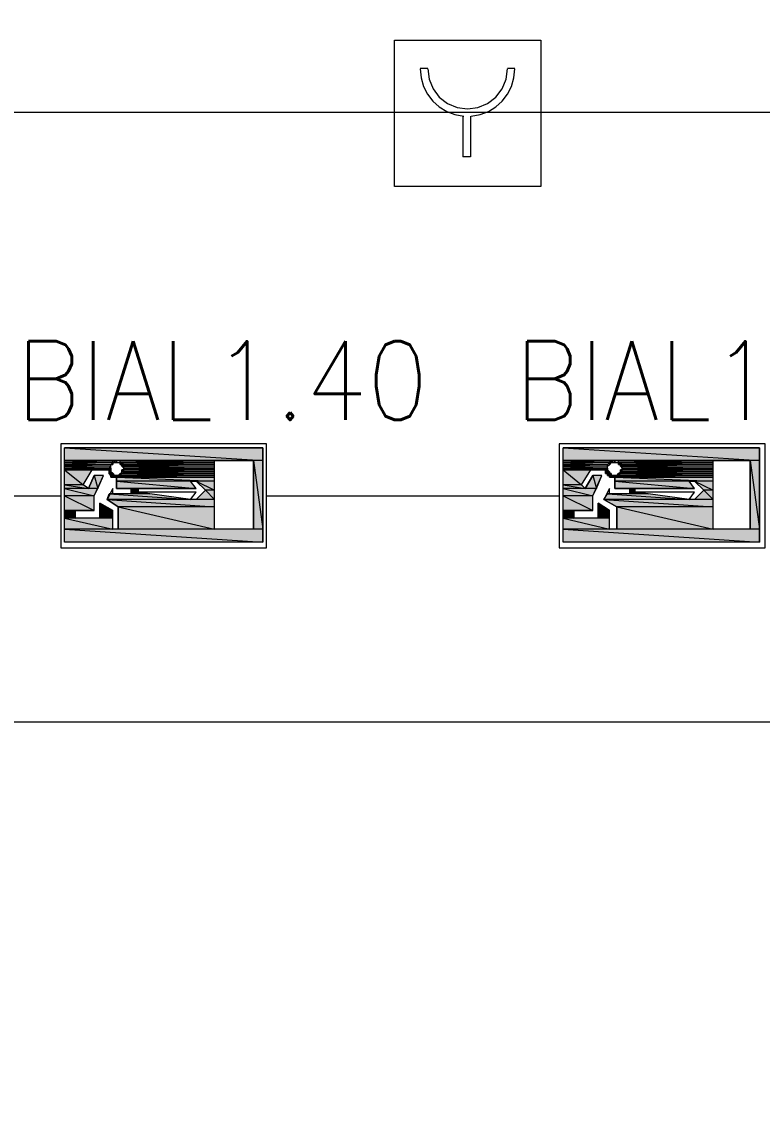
# Model space of a CAD drawing. Header units: millimetres. Extents: x 0 to 420, y 0 to 297.
# Drawn here: x 144.69 to 161.61, y 185.07 to 209.93 of the extents above; entities that cross this region are included whole.
import ezdxf

# ---------------------------------------------------------------- set-up
doc = ezdxf.new("R2010")
doc.units = ezdxf.units.MM
doc.styles.get("Standard").update_dxf_attribs({"font": 'STANDARD'})

msp = doc.modelspace()

# ---------------------------------------------------------------- hatches: boundary and pattern name
h = msp.add_hatch(color=82)
h.paths.add_polyline_path([(150.198668, 200.194333), (145.669001, 200.194333), (150.198668, 199.897999)], flags=0)
h.paths.add_polyline_path([(145.669001, 200.194333), (150.198668, 199.897999), (145.669001, 199.897999)], flags=0)
h = msp.add_hatch(color=82)
h.paths.add_polyline_path([(161.544001, 200.194333), (157.056668, 200.194333), (161.544001, 199.897999)], flags=0)
h.paths.add_polyline_path([(157.056668, 200.194333), (161.544001, 199.897999), (157.056668, 199.897999)], flags=0)
h = msp.add_hatch(color=82)
h.paths.add_polyline_path([(145.669001, 199.897999), (149.098001, 199.897999)], flags=0)
h.paths.add_polyline_path([(149.098001, 199.897999), (145.669001, 199.897999)], flags=0)
h = msp.add_hatch(color=82)
h.paths.add_polyline_path([(146.769668, 199.897999), (145.669001, 199.897999), (146.769668, 199.855666)], flags=0)
h.paths.add_polyline_path([(145.669001, 199.897999), (146.769668, 199.855666), (145.669001, 199.855666)], flags=0)
for points in [[(146.812001, 199.897999), (146.812001, 199.855666)], [(146.854334, 199.897999), (146.854334, 199.855666)], [(158.157334, 199.897999), (158.199668, 199.855666), (158.157334, 199.855666)], [(158.242001, 199.897999), (158.242001, 199.855666)], [(146.727334, 199.728666), (146.685001, 199.728666)], [(146.685001, 199.728666), (146.727334, 199.728666), (146.727334, 199.686333)], [(146.727334, 199.686333), (146.727334, 199.643999)], [(146.727334, 199.643999), (146.769668, 199.601666), (146.727334, 199.601666)], [(146.812001, 199.855666), (146.854334, 199.855666), (146.769668, 199.855666)], [(146.769668, 199.855666), (146.769668, 199.813333)], [(146.939001, 199.813333), (146.981334, 199.813333)], [(146.981334, 199.643999), (146.981334, 199.601666)], [(158.072668, 199.728666), (158.072668, 199.686333)], [(158.072668, 199.686333), (158.115001, 199.643999), (158.072668, 199.643999)], [(158.072668, 199.643999), (158.115001, 199.643999)], [(158.115001, 199.855666), (158.157334, 199.855666), (158.115001, 199.813333)], [(158.115001, 199.643999), (158.115001, 199.601666)], [(158.157334, 199.855666), (158.242001, 199.855666)], [(158.326668, 199.813333), (158.369001, 199.813333)], [(158.369001, 199.643999), (158.369001, 199.601666), (158.326668, 199.601666)], [(146.769668, 199.601666), (146.812001, 199.559333), (146.769668, 199.559333)], [(146.854334, 199.559333), (146.896668, 199.559333)], [(146.981334, 199.601666), (146.939001, 199.601666)], [(158.157334, 199.601666), (158.157334, 199.559333)], [(158.242001, 199.559333), (158.284334, 199.559333)], [(146.473334, 198.924333), (146.600334, 198.839666), (146.473334, 198.839666)], [(157.861001, 198.924333), (157.988001, 198.839666), (157.861001, 198.839666)]]:
    msp.add_hatch(color=82).paths.add_polyline_path(points, flags=0)
h = msp.add_hatch(color=82)
h.paths.add_polyline_path([(149.098001, 199.897999), (146.939001, 199.897999), (149.098001, 199.855666)], flags=0)
h.paths.add_polyline_path([(146.939001, 199.897999), (149.098001, 199.855666), (146.939001, 199.855666)], flags=0)
h = msp.add_hatch(color=82)
h.paths.add_polyline_path([(150.198668, 199.897999), (149.987001, 199.897999), (150.198668, 198.331666)], flags=0)
h.paths.add_polyline_path([(149.987001, 199.897999), (150.198668, 198.331666), (149.987001, 198.331666)], flags=0)
h = msp.add_hatch(color=82)
h.paths.add_polyline_path([(157.056668, 199.897999), (160.485668, 199.897999)], flags=0)
h.paths.add_polyline_path([(160.485668, 199.897999), (157.056668, 199.897999)], flags=0)
h = msp.add_hatch(color=82)
h.paths.add_polyline_path([(158.157334, 199.897999), (157.056668, 199.897999), (158.115001, 199.855666)], flags=0)
h.paths.add_polyline_path([(157.056668, 199.897999), (158.115001, 199.855666), (157.056668, 199.855666)], flags=0)
h = msp.add_hatch(color=82)
h.paths.add_polyline_path([(160.485668, 199.897999), (158.326668, 199.897999), (160.485668, 199.855666)], flags=0)
h.paths.add_polyline_path([(158.326668, 199.897999), (160.485668, 199.855666), (158.326668, 199.855666)], flags=0)
h = msp.add_hatch(color=82)
h.paths.add_polyline_path([(161.544001, 199.897999), (161.332334, 199.897999), (161.544001, 198.331666)], flags=0)
h.paths.add_polyline_path([(161.332334, 199.897999), (161.544001, 198.331666), (161.332334, 198.331666)], flags=0)
h = msp.add_hatch(color=82)
h.paths.add_polyline_path([(146.769668, 199.855666), (145.669001, 199.855666), (146.727334, 199.813333)], flags=0)
h.paths.add_polyline_path([(145.669001, 199.855666), (146.727334, 199.813333), (145.669001, 199.813333)], flags=0)
h = msp.add_hatch(color=82)
h.paths.add_polyline_path([(146.727334, 199.813333), (145.669001, 199.813333), (146.727334, 199.770999)], flags=0)
h.paths.add_polyline_path([(145.669001, 199.813333), (146.727334, 199.770999), (145.669001, 199.770999)], flags=0)
h = msp.add_hatch(color=82)
h.paths.add_polyline_path([(146.727334, 199.770999), (145.669001, 199.770999), (146.685001, 199.728666)], flags=0)
h.paths.add_polyline_path([(145.669001, 199.770999), (146.685001, 199.728666), (145.669001, 199.728666)], flags=0)
h = msp.add_hatch(color=82)
h.paths.add_polyline_path([(145.669001, 199.728666), (146.685001, 199.728666)], flags=0)
h.paths.add_polyline_path([(146.685001, 199.728666), (145.669001, 199.728666)], flags=0)
h = msp.add_hatch(color=82)
h.paths.add_polyline_path([(146.685001, 199.728666), (145.669001, 199.728666), (146.685001, 199.686333)], flags=0)
h.paths.add_polyline_path([(145.669001, 199.728666), (146.685001, 199.686333), (145.669001, 199.686333)], flags=0)
h = msp.add_hatch(color=82)
h.paths.add_polyline_path([(145.669001, 199.686333), (146.685001, 199.686333)], flags=0)
h.paths.add_polyline_path([(146.685001, 199.686333), (145.669001, 199.686333)], flags=0)
h = msp.add_hatch(color=82)
h.paths.add_polyline_path([(146.304001, 199.686333), (145.669001, 199.686333), (146.092334, 199.347666)], flags=0)
h.paths.add_polyline_path([(145.669001, 199.686333), (146.092334, 199.347666), (145.669001, 199.347666)], flags=0)
h = msp.add_hatch(color=82)
h.paths.add_polyline_path([(146.727334, 199.643999), (146.685001, 199.686333)], flags=0)
h.paths.add_polyline_path([(146.685001, 199.686333), (146.727334, 199.643999), (146.685001, 199.643999)], flags=0)
h = msp.add_hatch(color=82)
h.paths.add_polyline_path([(146.727334, 199.643999), (146.685001, 199.643999), (146.727334, 199.601666)], flags=0)
h.paths.add_polyline_path([(146.685001, 199.643999), (146.727334, 199.601666), (146.685001, 199.601666)], flags=0)
h = msp.add_hatch(color=82)
h.paths.add_polyline_path([(146.981334, 199.855666), (146.939001, 199.855666), (146.981334, 199.813333)], flags=0)
h.paths.add_polyline_path([(146.939001, 199.855666), (146.981334, 199.813333), (146.939001, 199.813333)], flags=0)
h = msp.add_hatch(color=82)
h.paths.add_polyline_path([(146.981334, 199.855666), (149.098001, 199.855666)], flags=0)
h.paths.add_polyline_path([(149.098001, 199.855666), (146.981334, 199.855666)], flags=0)
h = msp.add_hatch(color=82)
h.paths.add_polyline_path([(149.098001, 199.855666), (146.981334, 199.855666), (149.098001, 199.813333)], flags=0)
h.paths.add_polyline_path([(146.981334, 199.855666), (149.098001, 199.813333), (147.023668, 199.813333)], flags=0)
h = msp.add_hatch(color=82)
h.paths.add_polyline_path([(146.981334, 199.813333), (147.023668, 199.770999), (146.981334, 199.770999)], flags=0)
h.paths.add_polyline_path([(147.023668, 199.770999), (146.981334, 199.770999), (147.023668, 199.728666)], flags=0)
h = msp.add_hatch(color=82)
h.paths.add_polyline_path([(147.023668, 199.686333), (146.981334, 199.686333), (147.023668, 199.643999)], flags=0)
h.paths.add_polyline_path([(146.981334, 199.686333), (147.023668, 199.643999), (146.981334, 199.643999)], flags=0)
h = msp.add_hatch(color=82)
h.paths.add_polyline_path([(149.098001, 199.813333), (147.023668, 199.813333), (149.098001, 199.770999)], flags=0)
h.paths.add_polyline_path([(147.023668, 199.813333), (149.098001, 199.770999), (147.023668, 199.770999)], flags=0)
h = msp.add_hatch(color=82)
h.paths.add_polyline_path([(149.098001, 199.770999), (147.023668, 199.770999), (149.098001, 199.728666)], flags=0)
h.paths.add_polyline_path([(147.023668, 199.770999), (149.098001, 199.728666), (147.023668, 199.728666)], flags=0)
h = msp.add_hatch(color=82)
h.paths.add_polyline_path([(147.023668, 199.728666), (149.098001, 199.728666)], flags=0)
h.paths.add_polyline_path([(149.098001, 199.728666), (147.023668, 199.728666)], flags=0)
h = msp.add_hatch(color=82)
h.paths.add_polyline_path([(149.098001, 199.728666), (147.023668, 199.728666), (149.098001, 199.686333)], flags=0)
h.paths.add_polyline_path([(147.023668, 199.728666), (149.098001, 199.686333), (147.023668, 199.686333)], flags=0)
h = msp.add_hatch(color=82)
h.paths.add_polyline_path([(147.023668, 199.686333), (149.098001, 199.686333)], flags=0)
h.paths.add_polyline_path([(149.098001, 199.686333), (147.023668, 199.686333)], flags=0)
h = msp.add_hatch(color=82)
h.paths.add_polyline_path([(149.098001, 199.686333), (147.023668, 199.686333), (149.098001, 199.643999)], flags=0)
h.paths.add_polyline_path([(147.023668, 199.686333), (149.098001, 199.643999), (147.023668, 199.643999)], flags=0)
h = msp.add_hatch(color=82)
h.paths.add_polyline_path([(149.098001, 199.643999), (147.023668, 199.643999), (149.098001, 199.601666)], flags=0)
h.paths.add_polyline_path([(147.023668, 199.643999), (149.098001, 199.601666), (147.023668, 199.601666)], flags=0)
h = msp.add_hatch(color=82)
h.paths.add_polyline_path([(158.115001, 199.855666), (157.056668, 199.855666), (158.072668, 199.813333)], flags=0)
h.paths.add_polyline_path([(157.056668, 199.855666), (158.072668, 199.813333), (157.056668, 199.813333)], flags=0)
h = msp.add_hatch(color=82)
h.paths.add_polyline_path([(158.072668, 199.813333), (157.056668, 199.813333), (158.072668, 199.770999)], flags=0)
h.paths.add_polyline_path([(157.056668, 199.813333), (158.072668, 199.770999), (157.056668, 199.770999)], flags=0)
h = msp.add_hatch(color=82)
h.paths.add_polyline_path([(158.072668, 199.770999), (157.056668, 199.770999), (158.072668, 199.728666)], flags=0)
h.paths.add_polyline_path([(157.056668, 199.770999), (158.072668, 199.728666), (157.056668, 199.728666)], flags=0)
h = msp.add_hatch(color=82)
h.paths.add_polyline_path([(157.056668, 199.728666), (158.072668, 199.728666)], flags=0)
h.paths.add_polyline_path([(158.072668, 199.728666), (157.056668, 199.728666)], flags=0)
h = msp.add_hatch(color=82)
h.paths.add_polyline_path([(158.072668, 199.728666), (157.056668, 199.728666), (158.072668, 199.686333)], flags=0)
h.paths.add_polyline_path([(157.056668, 199.728666), (158.072668, 199.686333), (157.056668, 199.686333)], flags=0)
h = msp.add_hatch(color=82)
h.paths.add_polyline_path([(157.056668, 199.686333), (158.072668, 199.686333)], flags=0)
h.paths.add_polyline_path([(158.072668, 199.686333), (157.056668, 199.686333)], flags=0)
h = msp.add_hatch(color=82)
h.paths.add_polyline_path([(157.691668, 199.686333), (157.056668, 199.686333), (157.480001, 199.347666)], flags=0)
h.paths.add_polyline_path([(157.056668, 199.686333), (157.480001, 199.347666), (157.056668, 199.347666)], flags=0)
h = msp.add_hatch(color=82)
h.paths.add_polyline_path([(158.072668, 199.686333), (158.030334, 199.686333), (158.072668, 199.643999)], flags=0)
h.paths.add_polyline_path([(158.030334, 199.686333), (158.072668, 199.643999), (158.030334, 199.643999)], flags=0)
h = msp.add_hatch(color=82)
h.paths.add_polyline_path([(158.072668, 199.643999), (158.030334, 199.643999), (158.072668, 199.601666)], flags=0)
h.paths.add_polyline_path([(158.030334, 199.643999), (158.072668, 199.601666), (158.030334, 199.601666)], flags=0)
h = msp.add_hatch(color=82)
h.paths.add_polyline_path([(158.369001, 199.855666), (158.326668, 199.855666), (158.369001, 199.813333)], flags=0)
h.paths.add_polyline_path([(158.326668, 199.855666), (158.369001, 199.813333), (158.326668, 199.813333)], flags=0)
h = msp.add_hatch(color=82)
h.paths.add_polyline_path([(158.369001, 199.855666), (160.485668, 199.855666)], flags=0)
h.paths.add_polyline_path([(160.485668, 199.855666), (158.369001, 199.855666)], flags=0)
h = msp.add_hatch(color=82)
h.paths.add_polyline_path([(160.485668, 199.855666), (158.369001, 199.855666), (160.485668, 199.813333)], flags=0)
h.paths.add_polyline_path([(158.369001, 199.855666), (160.485668, 199.813333), (158.411334, 199.813333)], flags=0)
h = msp.add_hatch(color=82)
h.paths.add_polyline_path([(158.369001, 199.813333), (158.411334, 199.770999), (158.369001, 199.770999)], flags=0)
h.paths.add_polyline_path([(158.411334, 199.770999), (158.369001, 199.770999), (158.411334, 199.728666)], flags=0)
h = msp.add_hatch(color=82)
h.paths.add_polyline_path([(158.411334, 199.686333), (158.369001, 199.686333), (158.411334, 199.643999)], flags=0)
h.paths.add_polyline_path([(158.369001, 199.686333), (158.411334, 199.643999), (158.369001, 199.643999)], flags=0)
h = msp.add_hatch(color=82)
h.paths.add_polyline_path([(160.485668, 199.813333), (158.411334, 199.813333), (160.485668, 199.770999)], flags=0)
h.paths.add_polyline_path([(158.411334, 199.813333), (160.485668, 199.770999), (158.411334, 199.770999)], flags=0)
h = msp.add_hatch(color=82)
h.paths.add_polyline_path([(160.485668, 199.770999), (158.411334, 199.770999), (160.485668, 199.728666)], flags=0)
h.paths.add_polyline_path([(158.411334, 199.770999), (160.485668, 199.728666), (158.411334, 199.728666)], flags=0)
h = msp.add_hatch(color=82)
h.paths.add_polyline_path([(158.411334, 199.728666), (160.485668, 199.728666)], flags=0)
h.paths.add_polyline_path([(160.485668, 199.728666), (158.411334, 199.728666)], flags=0)
h = msp.add_hatch(color=82)
h.paths.add_polyline_path([(160.485668, 199.728666), (158.411334, 199.728666), (160.485668, 199.686333)], flags=0)
h.paths.add_polyline_path([(158.411334, 199.728666), (160.485668, 199.686333), (158.411334, 199.686333)], flags=0)
h = msp.add_hatch(color=82)
h.paths.add_polyline_path([(158.411334, 199.686333), (160.485668, 199.686333)], flags=0)
h.paths.add_polyline_path([(160.485668, 199.686333), (158.411334, 199.686333)], flags=0)
h = msp.add_hatch(color=82)
h.paths.add_polyline_path([(160.485668, 199.686333), (158.411334, 199.686333), (160.485668, 199.643999)], flags=0)
h.paths.add_polyline_path([(158.411334, 199.686333), (160.485668, 199.643999), (158.411334, 199.643999)], flags=0)
h = msp.add_hatch(color=82)
h.paths.add_polyline_path([(160.485668, 199.643999), (158.411334, 199.643999), (160.485668, 199.601666)], flags=0)
h.paths.add_polyline_path([(158.411334, 199.643999), (160.485668, 199.601666), (158.411334, 199.601666)], flags=0)
h = msp.add_hatch(color=82)
h.paths.add_polyline_path([(146.558001, 199.559333), (146.346334, 199.559333), (146.431001, 199.262999)], flags=0)
h.paths.add_polyline_path([(146.346334, 199.559333), (146.431001, 199.262999), (146.219334, 199.262999)], flags=0)
h = msp.add_hatch(color=82)
h.paths.add_polyline_path([(146.769668, 199.601666), (146.685001, 199.601666)], flags=0)
h.paths.add_polyline_path([(146.769668, 199.601666), (146.685001, 199.601666), (146.727334, 199.601666)], flags=0)
h = msp.add_hatch(color=82)
h.paths.add_polyline_path([(146.769668, 199.601666), (146.685001, 199.601666), (146.769668, 199.559333)], flags=0)
h.paths.add_polyline_path([(146.685001, 199.601666), (146.769668, 199.559333), (146.727334, 199.559333)], flags=0)
h = msp.add_hatch(color=82)
h.paths.add_polyline_path([(146.727334, 199.559333), (146.812001, 199.559333)], flags=0)
h.paths.add_polyline_path([(146.812001, 199.559333), (146.727334, 199.559333)], flags=0)
h = msp.add_hatch(color=82)
h.paths.add_polyline_path([(146.896668, 199.559333), (146.727334, 199.559333), (146.896668, 199.516999)], flags=0)
h.paths.add_polyline_path([(146.727334, 199.559333), (146.896668, 199.516999), (146.727334, 199.516999)], flags=0)
h = msp.add_hatch(color=82)
h.paths.add_polyline_path([(149.098001, 199.516999), (146.769668, 199.516999)], flags=0)
h.paths.add_polyline_path([(146.769668, 199.516999), (149.098001, 199.516999), (146.812001, 199.516999)], flags=0)
h = msp.add_hatch(color=82)
h.paths.add_polyline_path([(149.098001, 199.516999), (146.854334, 199.516999), (149.098001, 199.432333)], flags=0)
h.paths.add_polyline_path([(146.854334, 199.516999), (149.098001, 199.432333), (146.854334, 199.432333)], flags=0)
h = msp.add_hatch(color=82)
h.paths.add_polyline_path([(148.547668, 199.432333), (146.854334, 199.432333), (148.674668, 199.262999)], flags=0)
h.paths.add_polyline_path([(146.854334, 199.432333), (148.674668, 199.262999), (146.854334, 199.262999)], flags=0)
h = msp.add_hatch(color=82)
h.paths.add_polyline_path([(146.939001, 199.559333), (146.939001, 199.601666)], flags=0)
h.paths.add_polyline_path([(146.939001, 199.601666), (146.939001, 199.559333), (146.896668, 199.559333)], flags=0)
h = msp.add_hatch(color=82)
h.paths.add_polyline_path([(149.098001, 199.559333), (146.939001, 199.559333), (149.098001, 199.516999)], flags=0)
h.paths.add_polyline_path([(146.939001, 199.559333), (149.098001, 199.516999), (146.896668, 199.516999)], flags=0)
h = msp.add_hatch(color=82)
h.paths.add_polyline_path([(149.098001, 199.601666), (146.981334, 199.601666), (149.098001, 199.559333)], flags=0)
h.paths.add_polyline_path([(146.981334, 199.601666), (149.098001, 199.559333), (146.939001, 199.559333)], flags=0)
h = msp.add_hatch(color=82)
h.paths.add_polyline_path([(149.098001, 199.601666), (147.023668, 199.601666)], flags=0)
h.paths.add_polyline_path([(147.023668, 199.601666), (149.098001, 199.601666), (146.981334, 199.601666)], flags=0)
h = msp.add_hatch(color=82)
h.paths.add_polyline_path([(149.098001, 199.432333), (148.674668, 199.432333), (149.098001, 199.220666)], flags=0)
h.paths.add_polyline_path([(148.674668, 199.432333), (149.098001, 199.220666), (148.886334, 199.220666)], flags=0)
h = msp.add_hatch(color=82)
h.paths.add_polyline_path([(157.945668, 199.559333), (157.734001, 199.559333), (157.818668, 199.262999)], flags=0)
h.paths.add_polyline_path([(157.734001, 199.559333), (157.818668, 199.262999), (157.564668, 199.262999)], flags=0)
h = msp.add_hatch(color=82)
h.paths.add_polyline_path([(158.115001, 199.601666), (158.030334, 199.601666)], flags=0)
h.paths.add_polyline_path([(158.030334, 199.601666), (158.115001, 199.601666), (158.072668, 199.601666)], flags=0)
h = msp.add_hatch(color=82)
h.paths.add_polyline_path([(158.115001, 199.601666), (158.072668, 199.601666), (158.157334, 199.559333)], flags=0)
h.paths.add_polyline_path([(158.072668, 199.601666), (158.157334, 199.559333), (158.072668, 199.559333)], flags=0)
h = msp.add_hatch(color=82)
h.paths.add_polyline_path([(158.072668, 199.559333), (158.157334, 199.559333)], flags=0)
h.paths.add_polyline_path([(158.157334, 199.559333), (158.072668, 199.559333)], flags=0)
h = msp.add_hatch(color=82)
h.paths.add_polyline_path([(158.284334, 199.559333), (158.115001, 199.559333), (158.284334, 199.516999)], flags=0)
h.paths.add_polyline_path([(158.115001, 199.559333), (158.284334, 199.516999), (158.115001, 199.516999)], flags=0)
h = msp.add_hatch(color=82)
h.paths.add_polyline_path([(158.157334, 199.516999), (160.485668, 199.516999)], flags=0)
h.paths.add_polyline_path([(160.485668, 199.516999), (158.157334, 199.516999)], flags=0)
h = msp.add_hatch(color=82)
h.paths.add_polyline_path([(160.485668, 199.516999), (158.242001, 199.516999), (160.485668, 199.432333)], flags=0)
h.paths.add_polyline_path([(158.242001, 199.516999), (160.485668, 199.432333), (158.242001, 199.432333)], flags=0)
h = msp.add_hatch(color=82)
h.paths.add_polyline_path([(159.935334, 199.432333), (158.242001, 199.432333), (160.062334, 199.262999)], flags=0)
h.paths.add_polyline_path([(158.242001, 199.432333), (160.062334, 199.262999), (158.242001, 199.262999)], flags=0)
h = msp.add_hatch(color=82)
h.paths.add_polyline_path([(158.326668, 199.559333), (158.326668, 199.601666)], flags=0)
h.paths.add_polyline_path([(158.326668, 199.601666), (158.326668, 199.559333), (158.284334, 199.559333)], flags=0)
h = msp.add_hatch(color=82)
h.paths.add_polyline_path([(160.485668, 199.559333), (158.326668, 199.559333), (160.485668, 199.516999)], flags=0)
h.paths.add_polyline_path([(158.326668, 199.559333), (160.485668, 199.516999), (158.284334, 199.516999)], flags=0)
h = msp.add_hatch(color=82)
h.paths.add_polyline_path([(158.326668, 199.601666), (158.369001, 199.601666)], flags=0)
h.paths.add_polyline_path([(158.369001, 199.601666), (158.326668, 199.601666)], flags=0)
h = msp.add_hatch(color=82)
h.paths.add_polyline_path([(160.485668, 199.601666), (158.369001, 199.601666), (160.485668, 199.559333)], flags=0)
h.paths.add_polyline_path([(158.369001, 199.601666), (160.485668, 199.559333), (158.326668, 199.559333)], flags=0)
h = msp.add_hatch(color=82)
h.paths.add_polyline_path([(160.485668, 199.601666), (158.411334, 199.601666)], flags=0)
h.paths.add_polyline_path([(158.411334, 199.601666), (160.485668, 199.601666), (158.369001, 199.601666)], flags=0)
h = msp.add_hatch(color=82)
h.paths.add_polyline_path([(160.485668, 199.432333), (160.062334, 199.432333), (160.485668, 199.220666)], flags=0)
h.paths.add_polyline_path([(160.062334, 199.432333), (160.485668, 199.220666), (160.274001, 199.220666)], flags=0)
h = msp.add_hatch(color=82)
h.paths.add_polyline_path([(146.092334, 199.347666), (145.669001, 199.347666), (146.219334, 199.262999)], flags=0)
h.paths.add_polyline_path([(145.669001, 199.347666), (146.219334, 199.262999), (145.669001, 199.262999)], flags=0)
h = msp.add_hatch(color=82)
h.paths.add_polyline_path([(146.431001, 199.262999), (145.669001, 199.262999), (146.346334, 199.093666)], flags=0)
h.paths.add_polyline_path([(145.669001, 199.262999), (146.346334, 199.093666), (145.669001, 199.093666)], flags=0)
h = msp.add_hatch(color=82)
h.paths.add_polyline_path([(147.616334, 199.135999), (146.685001, 199.135999), (148.547668, 199.008999)], flags=0)
h.paths.add_polyline_path([(146.685001, 199.135999), (148.547668, 199.008999), (146.642668, 199.008999)], flags=0)
h = msp.add_hatch(color=82)
h.paths.add_polyline_path([(147.362334, 199.262999), (147.193001, 199.262999), (147.362334, 199.178333)], flags=0)
h.paths.add_polyline_path([(147.193001, 199.262999), (147.362334, 199.178333), (147.193001, 199.178333)], flags=0)
h = msp.add_hatch(color=82)
h.paths.add_polyline_path([(147.362334, 199.178333), (147.193001, 199.178333), (147.616334, 199.135999)], flags=0)
h.paths.add_polyline_path([(147.193001, 199.178333), (147.616334, 199.135999), (147.193001, 199.135999)], flags=0)
h = msp.add_hatch(color=82)
h.paths.add_polyline_path([(149.098001, 199.220666), (148.886334, 199.220666), (149.098001, 199.008999)], flags=0)
h.paths.add_polyline_path([(148.886334, 199.220666), (149.098001, 199.008999), (148.674668, 199.008999)], flags=0)
h = msp.add_hatch(color=82)
h.paths.add_polyline_path([(157.480001, 199.347666), (157.056668, 199.347666), (157.564668, 199.262999)], flags=0)
h.paths.add_polyline_path([(157.056668, 199.347666), (157.564668, 199.262999), (157.056668, 199.262999)], flags=0)
h = msp.add_hatch(color=82)
h.paths.add_polyline_path([(157.818668, 199.262999), (157.056668, 199.262999), (157.734001, 199.093666)], flags=0)
h.paths.add_polyline_path([(157.056668, 199.262999), (157.734001, 199.093666), (157.056668, 199.093666)], flags=0)
h = msp.add_hatch(color=82)
h.paths.add_polyline_path([(159.004001, 199.135999), (158.072668, 199.135999), (159.935334, 199.008999)], flags=0)
h.paths.add_polyline_path([(158.072668, 199.135999), (159.935334, 199.008999), (157.988001, 199.008999)], flags=0)
h = msp.add_hatch(color=82)
h.paths.add_polyline_path([(158.707668, 199.262999), (158.580668, 199.262999), (158.707668, 199.178333)], flags=0)
h.paths.add_polyline_path([(158.580668, 199.262999), (158.707668, 199.178333), (158.580668, 199.178333)], flags=0)
h = msp.add_hatch(color=82)
h.paths.add_polyline_path([(158.707668, 199.178333), (158.580668, 199.178333), (159.004001, 199.135999)], flags=0)
h.paths.add_polyline_path([(158.580668, 199.178333), (159.004001, 199.135999), (158.580668, 199.135999)], flags=0)
h = msp.add_hatch(color=82)
h.paths.add_polyline_path([(160.485668, 199.220666), (160.274001, 199.220666), (160.485668, 199.008999)], flags=0)
h.paths.add_polyline_path([(160.274001, 199.220666), (160.485668, 199.008999), (160.062334, 199.008999)], flags=0)
h = msp.add_hatch(color=82)
h.paths.add_polyline_path([(146.346334, 199.093666), (145.669001, 199.093666), (146.346334, 198.754999)], flags=0)
h.paths.add_polyline_path([(145.669001, 199.093666), (146.346334, 198.754999), (145.669001, 198.754999)], flags=0)
h = msp.add_hatch(color=82)
h.paths.add_polyline_path([(149.098001, 199.008999), (146.642668, 199.008999), (149.098001, 198.839666)], flags=0)
h.paths.add_polyline_path([(146.642668, 199.008999), (149.098001, 198.839666), (146.896668, 198.839666)], flags=0)
h = msp.add_hatch(color=82)
h.paths.add_polyline_path([(157.734001, 199.093666), (157.056668, 199.093666), (157.734001, 198.754999)], flags=0)
h.paths.add_polyline_path([(157.056668, 199.093666), (157.734001, 198.754999), (157.056668, 198.754999)], flags=0)
h = msp.add_hatch(color=82)
h.paths.add_polyline_path([(160.485668, 199.008999), (157.988001, 199.008999), (160.485668, 198.839666)], flags=0)
h.paths.add_polyline_path([(157.988001, 199.008999), (160.485668, 198.839666), (158.284334, 198.839666)], flags=0)
h = msp.add_hatch(color=82)
h.paths.add_polyline_path([(145.923001, 198.754999), (145.669001, 198.754999), (145.923001, 198.585666)], flags=0)
h.paths.add_polyline_path([(145.669001, 198.754999), (145.923001, 198.585666), (145.669001, 198.585666)], flags=0)
h = msp.add_hatch(color=82)
h.paths.add_polyline_path([(146.600334, 198.839666), (146.473334, 198.839666), (146.769668, 198.754999)], flags=0)
h.paths.add_polyline_path([(146.473334, 198.839666), (146.769668, 198.754999), (146.473334, 198.754999)], flags=0)
h = msp.add_hatch(color=82)
h.paths.add_polyline_path([(146.769668, 198.754999), (146.473334, 198.754999), (146.769668, 198.585666)], flags=0)
h.paths.add_polyline_path([(146.473334, 198.754999), (146.769668, 198.585666), (146.473334, 198.585666)], flags=0)
h = msp.add_hatch(color=82)
h.paths.add_polyline_path([(149.098001, 198.839666), (146.896668, 198.839666), (149.098001, 198.331666)], flags=0)
h.paths.add_polyline_path([(146.896668, 198.839666), (149.098001, 198.331666), (146.896668, 198.331666)], flags=0)
h = msp.add_hatch(color=82)
h.paths.add_polyline_path([(157.310668, 198.754999), (157.056668, 198.754999), (157.310668, 198.585666)], flags=0)
h.paths.add_polyline_path([(157.056668, 198.754999), (157.310668, 198.585666), (157.056668, 198.585666)], flags=0)
h = msp.add_hatch(color=82)
h.paths.add_polyline_path([(157.988001, 198.839666), (157.861001, 198.839666), (158.115001, 198.754999)], flags=0)
h.paths.add_polyline_path([(157.861001, 198.839666), (158.115001, 198.754999), (157.861001, 198.754999)], flags=0)
h = msp.add_hatch(color=82)
h.paths.add_polyline_path([(158.115001, 198.754999), (157.861001, 198.754999), (158.115001, 198.585666)], flags=0)
h.paths.add_polyline_path([(157.861001, 198.754999), (158.115001, 198.585666), (157.861001, 198.585666)], flags=0)
h = msp.add_hatch(color=82)
h.paths.add_polyline_path([(160.485668, 198.839666), (158.284334, 198.839666), (160.485668, 198.331666)], flags=0)
h.paths.add_polyline_path([(158.284334, 198.839666), (160.485668, 198.331666), (158.284334, 198.331666)], flags=0)
h = msp.add_hatch(color=82)
h.paths.add_polyline_path([(146.769668, 198.585666), (145.669001, 198.585666), (146.769668, 198.331666)], flags=0)
h.paths.add_polyline_path([(145.669001, 198.585666), (146.769668, 198.331666), (145.669001, 198.331666)], flags=0)
h = msp.add_hatch(color=82)
h.paths.add_polyline_path([(158.115001, 198.585666), (157.056668, 198.585666), (158.115001, 198.331666)], flags=0)
h.paths.add_polyline_path([(157.056668, 198.585666), (158.115001, 198.331666), (157.056668, 198.331666)], flags=0)
h = msp.add_hatch(color=82)
h.paths.add_polyline_path([(150.198668, 198.331666), (145.669001, 198.331666), (150.198668, 198.035333)], flags=0)
h.paths.add_polyline_path([(145.669001, 198.331666), (150.198668, 198.035333), (145.669001, 198.035333)], flags=0)
h = msp.add_hatch(color=82)
h.paths.add_polyline_path([(161.544001, 198.331666), (157.056668, 198.331666), (161.544001, 198.035333)], flags=0)
h.paths.add_polyline_path([(157.056668, 198.331666), (161.544001, 198.035333), (157.056668, 198.035333)], flags=0)

# ---------------------------------------------------------------- linework, layer by layer
at = {"color": 7, "lineweight": 0}
for points in [[(25.696335, 193.928999), (368.850334, 193.928999), (368.850334, 289.263666), (25.696335, 289.263666)], [(25.696335, 97.620666), (25.696335, 193.928999), (368.850334, 193.928999), (368.850334, 97.620666), (25.696335, 97.620666), (368.850334, 97.620666), (368.850334, 68.368333), (25.696335, 68.368333)]]:
    msp.add_lwpolyline(points, close=True, dxfattribs=at)
msp.add_lwpolyline([(153.204334, 209.507666), (156.548668, 209.507666)], dxfattribs=at)
at = {"color": 1, "lineweight": 0}
msp.add_lwpolyline([(156.548668, 209.507666), (156.548668, 206.163333), (153.204334, 206.163333), (153.204334, 209.507666)], close=True, dxfattribs=at)
for points in [[(153.797001, 208.872666), (153.966334, 208.872666)], [(153.797001, 208.854704), (153.816219, 208.647818), (153.872739, 208.453687), (153.962961, 208.276213), (154.08328, 208.119294), (154.230095, 207.986834), (154.399803, 207.882731), (154.5888, 207.810888), (154.793485, 207.775204)], [(153.966334, 208.855263), (153.997021, 208.617024), (154.087016, 208.398581), (154.230177, 208.210634), (154.420359, 208.063883), (154.642259, 207.971967), (154.876501, 207.941328), (155.110743, 207.971967), (155.332643, 208.063883), (155.522825, 208.210634), (155.665986, 208.398581), (155.755981, 208.617024), (155.786668, 208.855263)], [(154.959534, 207.775204), (155.164217, 207.810888), (155.353211, 207.882731), (155.522913, 207.986834), (155.669723, 208.119294), (155.79004, 208.276213), (155.880262, 208.453687), (155.936788, 208.647818), (155.956018, 208.854704)], [(155.786668, 208.872666), (155.956001, 208.872666)], [(262.466667, 185.462333), (262.466667, 207.856666), (100.838001, 207.856666)], [(154.770668, 207.771999), (154.770668, 206.840666)], [(154.940001, 207.771999), (154.940001, 206.840666)], [(154.940001, 206.840666), (154.770668, 206.840666)]]:
    msp.add_lwpolyline(points, dxfattribs=at)
at = {"color": 92, "lineweight": 0}
for points in [[(150.283334, 200.278999), (145.584334, 200.278999), (145.584334, 197.908333), (150.283334, 197.908333)], [(161.671001, 200.278999), (156.972001, 200.278999), (156.972001, 197.908333), (161.671001, 197.908333)]]:
    msp.add_lwpolyline(points, close=True, dxfattribs=at)
at = {"color": 82, "lineweight": 0}
for points in [[(150.198668, 200.194333), (145.669001, 200.194333), (150.198668, 199.897999)], [(145.669001, 200.194333), (150.198668, 199.897999), (145.669001, 199.897999)], [(145.669001, 200.194333), (150.198668, 200.194333), (150.198668, 198.035333), (145.669001, 198.035333)], [(161.544001, 200.194333), (157.056668, 200.194333), (161.544001, 199.897999)], [(157.056668, 200.194333), (161.544001, 199.897999), (157.056668, 199.897999)], [(157.056668, 200.194333), (161.544001, 200.194333), (161.544001, 198.035333), (157.056668, 198.035333)], [(145.669001, 199.897999), (149.098001, 199.897999)], [(149.098001, 199.897999), (145.669001, 199.897999)], [(146.769668, 199.897999), (145.669001, 199.897999), (146.769668, 199.855666)], [(145.669001, 199.897999), (146.769668, 199.855666), (145.669001, 199.855666)], [(146.812001, 199.897999), (146.812001, 199.855666)], [(149.098001, 199.897999), (146.812001, 199.897999)], [(146.854334, 199.897999), (146.854334, 199.855666)], [(149.098001, 199.897999), (146.896668, 199.897999)], [(149.098001, 199.897999), (146.939001, 199.897999), (149.098001, 199.855666)], [(146.939001, 199.897999), (149.098001, 199.855666), (146.939001, 199.855666)], [(149.098001, 199.897999), (149.987001, 199.897999), (149.987001, 198.331666), (149.098001, 198.331666)], [(150.198668, 199.897999), (149.987001, 199.897999), (150.198668, 198.331666)], [(149.987001, 199.897999), (150.198668, 198.331666), (149.987001, 198.331666)], [(157.056668, 199.897999), (160.485668, 199.897999)], [(160.485668, 199.897999), (157.056668, 199.897999)], [(158.157334, 199.897999), (157.056668, 199.897999), (158.115001, 199.855666)], [(157.056668, 199.897999), (158.115001, 199.855666), (157.056668, 199.855666)], [(158.157334, 199.897999), (158.199668, 199.855666), (158.157334, 199.855666)], [(160.485668, 199.897999), (158.157334, 199.897999)], [(158.242001, 199.897999), (158.242001, 199.855666)], [(160.485668, 199.897999), (158.284334, 199.897999)], [(160.485668, 199.897999), (158.326668, 199.897999), (160.485668, 199.855666)], [(158.326668, 199.897999), (160.485668, 199.855666), (158.326668, 199.855666)], [(160.485668, 199.897999), (161.332334, 199.897999), (161.332334, 198.331666), (160.485668, 198.331666)], [(161.544001, 199.897999), (161.332334, 199.897999), (161.544001, 198.331666)], [(161.332334, 199.897999), (161.544001, 198.331666), (161.332334, 198.331666)], [(146.769668, 199.855666), (145.669001, 199.855666), (146.727334, 199.813333)], [(145.669001, 199.855666), (146.727334, 199.813333), (145.669001, 199.813333)], [(146.727334, 199.813333), (145.669001, 199.813333), (146.727334, 199.770999)], [(145.669001, 199.813333), (146.727334, 199.770999), (145.669001, 199.770999)], [(146.727334, 199.770999), (145.669001, 199.770999), (146.685001, 199.728666)], [(145.669001, 199.770999), (146.685001, 199.728666), (145.669001, 199.728666)], [(145.669001, 199.728666), (146.685001, 199.728666)], [(146.685001, 199.728666), (145.669001, 199.728666)], [(146.685001, 199.728666), (145.669001, 199.728666), (146.685001, 199.686333)], [(145.669001, 199.728666), (146.685001, 199.686333), (145.669001, 199.686333)], [(145.669001, 199.686333), (146.685001, 199.686333)], [(146.685001, 199.686333), (145.669001, 199.686333)], [(146.304001, 199.686333), (145.669001, 199.686333), (146.092334, 199.347666)], [(145.669001, 199.686333), (146.092334, 199.347666), (145.669001, 199.347666)], [(145.923001, 198.754999), (146.346334, 198.754999), (146.346334, 199.093666), (146.558001, 199.559333), (146.346334, 199.559333), (146.219334, 199.262999), (146.092334, 199.347666), (146.304001, 199.686333), (146.685001, 199.686333), (146.685001, 199.643999), (146.685001, 199.601666), (146.727334, 199.559333), (146.769668, 199.516999), (146.812001, 199.516999), (146.854334, 199.516999), (146.854334, 199.262999), (147.193001, 199.262999), (147.193001, 199.135999), (146.769668, 199.135999), (146.769668, 199.262999), (146.642668, 199.008999), (146.896668, 198.839666), (146.896668, 198.331666), (146.769668, 198.331666), (146.769668, 198.754999), (146.473334, 198.924333), (146.473334, 198.585666), (145.923001, 198.585666)], [(146.727334, 199.728666), (146.685001, 199.728666)], [(146.685001, 199.728666), (146.727334, 199.728666), (146.727334, 199.686333)], [(146.727334, 199.643999), (146.685001, 199.686333)], [(146.685001, 199.686333), (146.727334, 199.643999), (146.685001, 199.643999)], [(146.727334, 199.643999), (146.685001, 199.643999), (146.727334, 199.601666)], [(146.685001, 199.643999), (146.727334, 199.601666), (146.685001, 199.601666)], [(146.854334, 199.855666), (146.896668, 199.855666), (146.939001, 199.855666), (146.981334, 199.813333), (146.981334, 199.770999), (147.023668, 199.728666), (147.023668, 199.686333), (146.981334, 199.643999), (146.981334, 199.601666), (146.939001, 199.601666), (146.939001, 199.559333), (146.896668, 199.559333), (146.854334, 199.559333), (146.812001, 199.559333), (146.769668, 199.601666), (146.727334, 199.643999), (146.727334, 199.686333), (146.727334, 199.728666), (146.727334, 199.770999), (146.727334, 199.813333), (146.769668, 199.813333), (146.769668, 199.855666), (146.812001, 199.855666)], [(146.727334, 199.686333), (146.727334, 199.643999)], [(146.727334, 199.643999), (146.727334, 199.686333)], [(146.727334, 199.643999), (146.769668, 199.601666), (146.727334, 199.601666)], [(146.812001, 199.855666), (146.854334, 199.855666), (146.769668, 199.855666)], [(146.769668, 199.855666), (146.769668, 199.813333)], [(146.981334, 199.855666), (146.939001, 199.855666), (146.981334, 199.813333)], [(146.939001, 199.855666), (146.981334, 199.813333), (146.939001, 199.813333)], [(149.098001, 199.855666), (146.939001, 199.855666)], [(146.939001, 199.813333), (146.981334, 199.813333)], [(146.981334, 199.855666), (149.098001, 199.855666)], [(149.098001, 199.855666), (146.981334, 199.855666)], [(149.098001, 199.855666), (146.981334, 199.855666), (149.098001, 199.813333)], [(146.981334, 199.855666), (149.098001, 199.813333), (147.023668, 199.813333)], [(146.981334, 199.813333), (147.023668, 199.770999), (146.981334, 199.770999)], [(147.023668, 199.770999), (146.981334, 199.813333)], [(147.023668, 199.770999), (146.981334, 199.770999), (147.023668, 199.728666)], [(147.023668, 199.686333), (146.981334, 199.686333), (147.023668, 199.643999)], [(146.981334, 199.686333), (147.023668, 199.643999), (146.981334, 199.643999)], [(146.981334, 199.643999), (146.981334, 199.601666)], [(146.981334, 199.601666), (146.981334, 199.643999)], [(149.098001, 199.813333), (147.023668, 199.813333), (149.098001, 199.770999)], [(147.023668, 199.813333), (149.098001, 199.770999), (147.023668, 199.770999)], [(149.098001, 199.770999), (147.023668, 199.770999), (149.098001, 199.728666)], [(147.023668, 199.770999), (149.098001, 199.728666), (147.023668, 199.728666)], [(147.023668, 199.728666), (149.098001, 199.728666)], [(149.098001, 199.728666), (147.023668, 199.728666)], [(149.098001, 199.728666), (147.023668, 199.728666), (149.098001, 199.686333)], [(147.023668, 199.728666), (149.098001, 199.686333), (147.023668, 199.686333)], [(149.098001, 199.728666), (147.023668, 199.728666)], [(147.023668, 199.686333), (149.098001, 199.686333)], [(149.098001, 199.686333), (147.023668, 199.686333)], [(149.098001, 199.686333), (147.023668, 199.686333), (149.098001, 199.643999)], [(147.023668, 199.686333), (149.098001, 199.643999), (147.023668, 199.643999)], [(149.098001, 199.643999), (147.023668, 199.643999), (149.098001, 199.601666)], [(147.023668, 199.643999), (149.098001, 199.601666), (147.023668, 199.601666)], [(158.115001, 199.855666), (157.056668, 199.855666), (158.072668, 199.813333)], [(157.056668, 199.855666), (158.072668, 199.813333), (157.056668, 199.813333)], [(158.072668, 199.813333), (157.056668, 199.813333), (158.072668, 199.770999)], [(157.056668, 199.813333), (158.072668, 199.770999), (157.056668, 199.770999)], [(158.072668, 199.770999), (157.056668, 199.770999), (158.072668, 199.728666)], [(157.056668, 199.770999), (158.072668, 199.728666), (157.056668, 199.728666)], [(157.056668, 199.728666), (158.072668, 199.728666)], [(158.072668, 199.728666), (157.056668, 199.728666)], [(158.072668, 199.728666), (157.056668, 199.728666), (158.072668, 199.686333)], [(157.056668, 199.728666), (158.072668, 199.686333), (157.056668, 199.686333)], [(157.056668, 199.686333), (158.072668, 199.686333)], [(158.072668, 199.686333), (157.056668, 199.686333)], [(157.691668, 199.686333), (157.056668, 199.686333), (157.480001, 199.347666)], [(157.056668, 199.686333), (157.480001, 199.347666), (157.056668, 199.347666)], [(157.310668, 198.754999), (157.734001, 198.754999), (157.734001, 199.093666), (157.945668, 199.559333), (157.734001, 199.559333), (157.564668, 199.262999), (157.480001, 199.347666), (157.691668, 199.686333), (158.030334, 199.686333), (158.030334, 199.643999), (158.030334, 199.601666), (158.072668, 199.601666), (158.072668, 199.559333), (158.115001, 199.559333), (158.115001, 199.516999), (158.157334, 199.516999), (158.199668, 199.516999), (158.242001, 199.516999), (158.242001, 199.262999), (158.580668, 199.262999), (158.580668, 199.135999), (158.115001, 199.135999), (158.115001, 199.262999), (157.988001, 199.008999), (158.284334, 198.839666), (158.284334, 198.331666), (158.115001, 198.331666), (158.115001, 198.754999), (157.861001, 198.924333), (157.861001, 198.585666), (157.310668, 198.585666)], [(158.072668, 199.686333), (158.030334, 199.686333), (158.072668, 199.643999)], [(158.030334, 199.686333), (158.072668, 199.643999), (158.030334, 199.643999)], [(158.072668, 199.643999), (158.030334, 199.643999), (158.072668, 199.601666)], [(158.030334, 199.643999), (158.072668, 199.601666), (158.030334, 199.601666)], [(158.242001, 199.855666), (158.284334, 199.855666), (158.326668, 199.855666), (158.369001, 199.813333), (158.369001, 199.770999), (158.411334, 199.728666), (158.411334, 199.686333), (158.369001, 199.643999), (158.369001, 199.601666), (158.326668, 199.601666), (158.326668, 199.559333), (158.284334, 199.559333), (158.242001, 199.559333), (158.157334, 199.559333), (158.157334, 199.601666), (158.115001, 199.601666), (158.115001, 199.643999), (158.072668, 199.643999), (158.072668, 199.686333), (158.072668, 199.728666), (158.072668, 199.770999), (158.115001, 199.813333), (158.157334, 199.855666)], [(158.072668, 199.728666), (158.072668, 199.686333)], [(158.072668, 199.686333), (158.115001, 199.643999), (158.072668, 199.643999)], [(158.115001, 199.643999), (158.072668, 199.686333)], [(158.072668, 199.643999), (158.115001, 199.643999)], [(158.115001, 199.855666), (158.157334, 199.855666), (158.115001, 199.813333)], [(158.115001, 199.643999), (158.115001, 199.601666)], [(158.157334, 199.855666), (158.242001, 199.855666)], [(158.369001, 199.855666), (158.326668, 199.855666), (158.369001, 199.813333)], [(158.326668, 199.855666), (158.369001, 199.813333), (158.326668, 199.813333)], [(160.485668, 199.855666), (158.326668, 199.855666)], [(158.326668, 199.813333), (158.369001, 199.813333)], [(158.369001, 199.643999), (158.369001, 199.601666), (158.326668, 199.601666)], [(158.369001, 199.855666), (160.485668, 199.855666)], [(160.485668, 199.855666), (158.369001, 199.855666)], [(160.485668, 199.855666), (158.369001, 199.855666), (160.485668, 199.813333)], [(158.369001, 199.855666), (160.485668, 199.813333), (158.411334, 199.813333)], [(158.369001, 199.813333), (158.411334, 199.770999), (158.369001, 199.770999)], [(158.411334, 199.770999), (158.369001, 199.813333)], [(158.411334, 199.770999), (158.369001, 199.770999), (158.411334, 199.728666)], [(158.411334, 199.686333), (158.369001, 199.686333), (158.411334, 199.643999)], [(158.369001, 199.686333), (158.411334, 199.643999), (158.369001, 199.643999)], [(158.369001, 199.601666), (158.369001, 199.643999)], [(160.485668, 199.813333), (158.411334, 199.813333), (160.485668, 199.770999)], [(158.411334, 199.813333), (160.485668, 199.770999), (158.411334, 199.770999)], [(160.485668, 199.770999), (158.411334, 199.770999), (160.485668, 199.728666)], [(158.411334, 199.770999), (160.485668, 199.728666), (158.411334, 199.728666)], [(158.411334, 199.728666), (160.485668, 199.728666)], [(160.485668, 199.728666), (158.411334, 199.728666)], [(160.485668, 199.728666), (158.411334, 199.728666), (160.485668, 199.686333)], [(158.411334, 199.728666), (160.485668, 199.686333), (158.411334, 199.686333)], [(160.485668, 199.728666), (158.411334, 199.728666)], [(158.411334, 199.686333), (160.485668, 199.686333)], [(160.485668, 199.686333), (158.411334, 199.686333)], [(160.485668, 199.686333), (158.411334, 199.686333), (160.485668, 199.643999)], [(158.411334, 199.686333), (160.485668, 199.643999), (158.411334, 199.643999)], [(160.485668, 199.643999), (158.411334, 199.643999), (160.485668, 199.601666)], [(158.411334, 199.643999), (160.485668, 199.601666), (158.411334, 199.601666)], [(146.346334, 199.559333), (146.431001, 199.262999), (146.219334, 199.262999)], [(146.558001, 199.559333), (146.346334, 199.559333), (146.431001, 199.262999)], [(146.769668, 199.601666), (146.685001, 199.601666)], [(146.769668, 199.601666), (146.685001, 199.601666), (146.727334, 199.601666)], [(146.769668, 199.601666), (146.685001, 199.601666), (146.769668, 199.559333)], [(146.685001, 199.601666), (146.769668, 199.559333), (146.727334, 199.559333)], [(146.727334, 199.559333), (146.812001, 199.559333)], [(146.812001, 199.559333), (146.727334, 199.559333)], [(146.896668, 199.559333), (146.727334, 199.559333), (146.896668, 199.516999)], [(146.727334, 199.559333), (146.896668, 199.516999), (146.727334, 199.516999)], [(149.098001, 199.516999), (146.727334, 199.516999)], [(146.769668, 199.601666), (146.812001, 199.559333), (146.769668, 199.559333)], [(146.812001, 199.559333), (146.769668, 199.601666)], [(149.098001, 199.516999), (146.769668, 199.516999)], [(146.769668, 199.516999), (149.098001, 199.516999), (146.812001, 199.516999)], [(146.854334, 199.559333), (146.896668, 199.559333)], [(149.098001, 199.516999), (146.854334, 199.516999), (149.098001, 199.432333)], [(146.854334, 199.516999), (149.098001, 199.432333), (146.854334, 199.432333)], [(148.547668, 199.432333), (146.854334, 199.432333), (148.674668, 199.262999)], [(146.854334, 199.432333), (148.674668, 199.262999), (146.854334, 199.262999)], [(146.939001, 199.601666), (146.939001, 199.559333), (146.896668, 199.559333)], [(146.939001, 199.559333), (149.098001, 199.516999), (146.896668, 199.516999)], [(146.981334, 199.601666), (146.939001, 199.601666)], [(146.981334, 199.601666), (149.098001, 199.559333), (146.939001, 199.559333)], [(146.939001, 199.559333), (146.939001, 199.601666)], [(149.098001, 199.559333), (146.939001, 199.559333), (149.098001, 199.516999)], [(147.023668, 199.601666), (149.098001, 199.601666), (146.981334, 199.601666)], [(149.098001, 199.601666), (146.981334, 199.601666), (149.098001, 199.559333)], [(149.098001, 199.601666), (147.023668, 199.601666)], [(148.674668, 199.262999), (148.547668, 199.432333), (148.674668, 199.432333), (148.886334, 199.220666), (148.674668, 199.008999), (148.547668, 199.008999), (148.674668, 199.178333), (147.362334, 199.178333), (147.362334, 199.262999)], [(149.098001, 199.432333), (148.674668, 199.432333), (149.098001, 199.220666)], [(148.674668, 199.432333), (149.098001, 199.220666), (148.886334, 199.220666)], [(157.734001, 199.559333), (157.818668, 199.262999), (157.564668, 199.262999)], [(157.945668, 199.559333), (157.734001, 199.559333), (157.818668, 199.262999)], [(158.115001, 199.601666), (158.030334, 199.601666)], [(158.030334, 199.601666), (158.115001, 199.601666), (158.072668, 199.601666)], [(158.115001, 199.601666), (158.072668, 199.601666), (158.157334, 199.559333)], [(158.072668, 199.601666), (158.157334, 199.559333), (158.072668, 199.559333)], [(158.072668, 199.559333), (158.157334, 199.559333)], [(158.157334, 199.559333), (158.072668, 199.559333)], [(158.284334, 199.559333), (158.115001, 199.559333), (158.284334, 199.516999)], [(158.115001, 199.559333), (158.284334, 199.516999), (158.115001, 199.516999)], [(160.485668, 199.516999), (158.115001, 199.516999)], [(158.157334, 199.601666), (158.157334, 199.559333)], [(158.157334, 199.559333), (158.157334, 199.601666)], [(158.157334, 199.516999), (160.485668, 199.516999)], [(160.485668, 199.516999), (158.157334, 199.516999)], [(158.242001, 199.559333), (158.284334, 199.559333)], [(160.485668, 199.516999), (158.242001, 199.516999), (160.485668, 199.432333)], [(158.242001, 199.516999), (160.485668, 199.432333), (158.242001, 199.432333)], [(159.935334, 199.432333), (158.242001, 199.432333), (160.062334, 199.262999)], [(158.242001, 199.432333), (160.062334, 199.262999), (158.242001, 199.262999)], [(158.326668, 199.601666), (158.326668, 199.559333), (158.284334, 199.559333)], [(158.326668, 199.559333), (160.485668, 199.516999), (158.284334, 199.516999)], [(158.326668, 199.601666), (158.369001, 199.601666)], [(158.369001, 199.601666), (158.326668, 199.601666)], [(158.369001, 199.601666), (160.485668, 199.559333), (158.326668, 199.559333)], [(158.326668, 199.559333), (158.326668, 199.601666)], [(160.485668, 199.559333), (158.326668, 199.559333), (160.485668, 199.516999)], [(158.411334, 199.601666), (160.485668, 199.601666), (158.369001, 199.601666)], [(160.485668, 199.601666), (158.369001, 199.601666), (160.485668, 199.559333)], [(160.485668, 199.601666), (158.411334, 199.601666)], [(160.062334, 199.262999), (159.935334, 199.432333), (160.062334, 199.432333), (160.274001, 199.220666), (160.062334, 199.008999), (159.935334, 199.008999), (160.062334, 199.178333), (158.707668, 199.178333), (158.707668, 199.262999)], [(160.485668, 199.432333), (160.062334, 199.432333), (160.485668, 199.220666)], [(160.062334, 199.432333), (160.485668, 199.220666), (160.274001, 199.220666)], [(146.092334, 199.347666), (145.669001, 199.347666), (146.219334, 199.262999)], [(145.669001, 199.347666), (146.219334, 199.262999), (145.669001, 199.262999)], [(146.431001, 199.262999), (145.669001, 199.262999), (146.346334, 199.093666)], [(145.669001, 199.262999), (146.346334, 199.093666), (145.669001, 199.093666)], [(146.685001, 199.135999), (148.547668, 199.008999), (146.642668, 199.008999)], [(147.616334, 199.135999), (146.685001, 199.135999), (148.547668, 199.008999)], [(147.362334, 199.262999), (147.193001, 199.262999), (147.362334, 199.178333)], [(147.193001, 199.262999), (147.362334, 199.178333), (147.193001, 199.178333)], [(147.362334, 199.178333), (147.193001, 199.178333), (147.616334, 199.135999)], [(147.193001, 199.178333), (147.616334, 199.135999), (147.193001, 199.135999)], [(148.886334, 199.220666), (149.098001, 199.008999), (148.674668, 199.008999)], [(149.098001, 199.220666), (148.886334, 199.220666), (149.098001, 199.008999)], [(157.480001, 199.347666), (157.056668, 199.347666), (157.564668, 199.262999)], [(157.056668, 199.347666), (157.564668, 199.262999), (157.056668, 199.262999)], [(157.818668, 199.262999), (157.056668, 199.262999), (157.734001, 199.093666)], [(157.056668, 199.262999), (157.734001, 199.093666), (157.056668, 199.093666)], [(158.072668, 199.135999), (159.935334, 199.008999), (157.988001, 199.008999)], [(159.004001, 199.135999), (158.072668, 199.135999), (159.935334, 199.008999)], [(158.707668, 199.262999), (158.580668, 199.262999), (158.707668, 199.178333)], [(158.580668, 199.262999), (158.707668, 199.178333), (158.580668, 199.178333)], [(158.707668, 199.178333), (158.580668, 199.178333), (159.004001, 199.135999)], [(158.580668, 199.178333), (159.004001, 199.135999), (158.580668, 199.135999)], [(160.274001, 199.220666), (160.485668, 199.008999), (160.062334, 199.008999)], [(160.485668, 199.220666), (160.274001, 199.220666), (160.485668, 199.008999)], [(146.346334, 199.093666), (145.669001, 199.093666), (146.346334, 198.754999)], [(145.669001, 199.093666), (146.346334, 198.754999), (145.669001, 198.754999)], [(146.473334, 198.924333), (146.600334, 198.839666), (146.473334, 198.839666)], [(149.098001, 199.008999), (146.642668, 199.008999), (149.098001, 198.839666)], [(146.642668, 199.008999), (149.098001, 198.839666), (146.896668, 198.839666)], [(157.734001, 199.093666), (157.056668, 199.093666), (157.734001, 198.754999)], [(157.056668, 199.093666), (157.734001, 198.754999), (157.056668, 198.754999)], [(157.861001, 198.924333), (157.988001, 198.839666), (157.861001, 198.839666)], [(160.485668, 199.008999), (157.988001, 199.008999), (160.485668, 198.839666)], [(157.988001, 199.008999), (160.485668, 198.839666), (158.284334, 198.839666)], [(145.923001, 198.754999), (145.669001, 198.754999), (145.923001, 198.585666)], [(145.669001, 198.754999), (145.923001, 198.585666), (145.669001, 198.585666)], [(146.600334, 198.839666), (146.473334, 198.839666), (146.769668, 198.754999)], [(146.473334, 198.839666), (146.769668, 198.754999), (146.473334, 198.754999)], [(146.769668, 198.754999), (146.473334, 198.754999), (146.769668, 198.585666)], [(146.473334, 198.754999), (146.769668, 198.585666), (146.473334, 198.585666)], [(149.098001, 198.839666), (146.896668, 198.839666), (149.098001, 198.331666)], [(146.896668, 198.839666), (149.098001, 198.331666), (146.896668, 198.331666)], [(157.310668, 198.754999), (157.056668, 198.754999), (157.310668, 198.585666)], [(157.056668, 198.754999), (157.310668, 198.585666), (157.056668, 198.585666)], [(157.988001, 198.839666), (157.861001, 198.839666), (158.115001, 198.754999)], [(157.861001, 198.839666), (158.115001, 198.754999), (157.861001, 198.754999)], [(158.115001, 198.754999), (157.861001, 198.754999), (158.115001, 198.585666)], [(157.861001, 198.754999), (158.115001, 198.585666), (157.861001, 198.585666)], [(160.485668, 198.839666), (158.284334, 198.839666), (160.485668, 198.331666)], [(158.284334, 198.839666), (160.485668, 198.331666), (158.284334, 198.331666)], [(146.769668, 198.585666), (145.669001, 198.585666), (146.769668, 198.331666)], [(145.669001, 198.585666), (146.769668, 198.331666), (145.669001, 198.331666)], [(158.115001, 198.585666), (157.056668, 198.585666), (158.115001, 198.331666)], [(157.056668, 198.585666), (158.115001, 198.331666), (157.056668, 198.331666)], [(150.198668, 198.331666), (145.669001, 198.331666), (150.198668, 198.035333)], [(145.669001, 198.331666), (150.198668, 198.035333), (145.669001, 198.035333)], [(161.544001, 198.331666), (157.056668, 198.331666), (161.544001, 198.035333)], [(157.056668, 198.331666), (161.544001, 198.035333), (157.056668, 198.035333)]]:
    msp.add_lwpolyline(points, close=True, dxfattribs=at)
at = {"color": 5, "lineweight": 0}
for points in [[(138.895668, 199.093666), (145.584334, 199.093666)], [(150.283334, 199.093666), (156.972001, 199.093666)]]:
    msp.add_lwpolyline(points, dxfattribs=at)

# ---------------------------------------------------------------- texts
at = {"color": 92, "char_height": 1.79922, "attachment_point": 1}
for s, insert, width in [('BIAL1.40', (144.568333, 202.628555), 9.39592667), ('BIAL1.41', (155.95601, 202.628555), 8.9961)]:
    msp.add_mtext(s, dxfattribs=dict(at, insert=insert, width=width))

doc.saveas('drawing.dxf')
